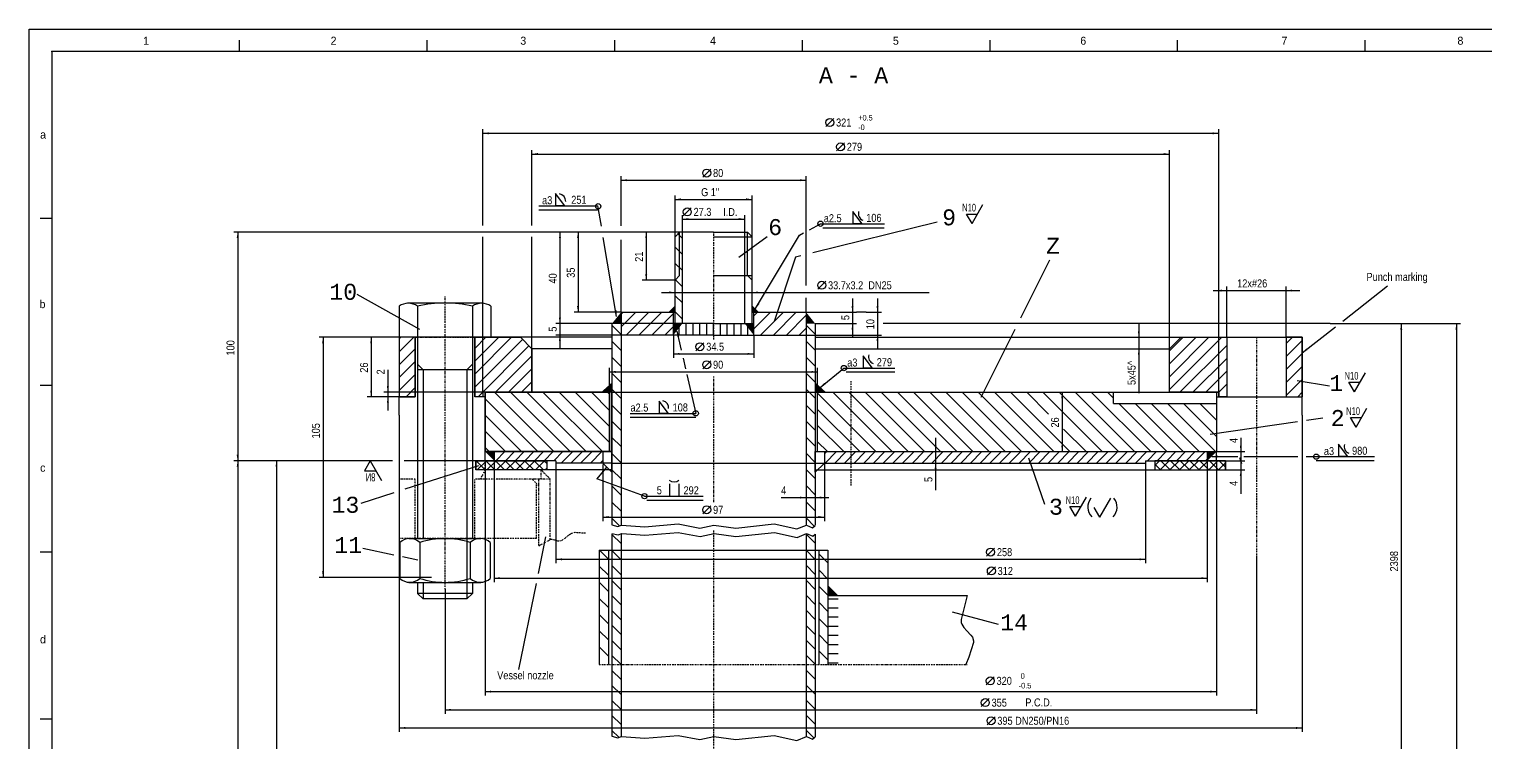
# Model space of a CAD drawing. Extents: x -2082 to -932, y -85 to 1412.
# Drawn here: x -1936 to -1299, y 937 to 1249 of the extents above; entities that cross this region are included whole.
import ezdxf
from ezdxf.enums import TextEntityAlignment as Align

# ---------------------------------------------------------------- set-up
doc = ezdxf.new("R2010")
doc.units = 0
doc.header["$MEASUREMENT"] = 0
for name, pattern in [('DASHDOT', [1, 0.5, -0.25, 0, -0.25]), ('DIVIDE', [1.25, 0.5, -0.25, 0, -0.25, 0, -0.25]), ('HIDDEN', [0.375, 0.25, -0.125])]:
    doc.linetypes.add(name, pattern=pattern)
for name, color, linetype in [('1', 7, 'CONTINUOUS'), ('10', 7, 'CONTINUOUS'), ('11', 7, 'CONTINUOUS'), ('15', 7, 'CONTINUOUS'), ('17', 7, 'CONTINUOUS')]:
    doc.layers.add(name, color=color, linetype=linetype)
doc.styles.add('MONOTXT', font='MONOTXT', dxfattribs={"height": 0.2})
doc.styles.get("Standard").update_dxf_attribs({"font": 'txt', "height": 0.2})

# ---------------------------------------------------------------- blocks, each defined once
blk = doc.blocks.new('BSO10')
at = {"layer": '15', "color": 1, "linetype": 'Continuous'}
for p, q in [((0, 0), (5, 8.659)), ((0, 0), (-2.5, 4.33)), ((-2.5, 4.33), (2.5, 4.33))]:
    blk.add_line(p, q, dxfattribs=at)
at = {"layer": '15', "color": 1, "linetype": 'Continuous', "width": 0.714286}
blk.add_text('N10', height=3.5, rotation=360, dxfattribs=at).set_placement((-4.5, 5.501))
blk = doc.blocks.new('BSO8')
at = {"layer": '15', "color": 1, "linetype": 'Continuous'}
for p, q in [((0, 0), (5, 8.66)), ((0, 0), (-2.5, 4.33)), ((-2.5, 4.33), (2.5, 4.33))]:
    blk.add_line(p, q, dxfattribs=at)
at = {"layer": '15', "color": 1, "linetype": 'Continuous', "width": 0.714286}
blk.add_text('N8', height=3.5, dxfattribs=at).set_placement((-2, 5.5))

msp = doc.modelspace()

# ---------------------------------------------------------------- linework, layer by layer
at = {"layer": '1', "color": 253, "linetype": 'Continuous'}
for p, q in [((-1844.4, 1239.594), (-1844.4, 1244.594)), ((-1762.3, 1239.594), (-1762.3, 1244.594)), ((-1680.2, 1239.594), (-1680.2, 1244.594)), ((-1598.1, 1239.594), (-1598.1, 1244.594)), ((-1516, 1239.594), (-1516, 1244.594)), ((-1433.9, 1239.594), (-1433.9, 1244.594)), ((-1351.8, 1239.594), (-1351.8, 1244.594)), ((-1926.5, 1166.594), (-1931.5, 1166.594)), ((-1926.5, 1093.594), (-1931.5, 1093.594)), ((-1926.5, 1020.594), (-1931.5, 1020.594)), ((-1926.5, 947.594), (-1931.5, 947.594))]:
    msp.add_line(p, q, dxfattribs=at)
msp.add_lwpolyline([(-1926.5, 70.594), (-1105.5, 70.594), (-1105.5, 1239.594), (-1926.5, 1239.594), (-1926.5, 70.594)], dxfattribs=at)
at = {"layer": '1', "color": 92, "linetype": 'Continuous'}
msp.add_point((-1926.501, 1239.595), dxfattribs=at)
at = {"layer": '10', "color": 92, "linetype": 'Continuous'}
for p, q in [((-1653.781, 1158.615), (-1651.781, 1160.615)), ((-1651.781, 1141.615), (-1651.781, 1160.615)), ((-1650.581, 1120.615), (-1650.581, 1160.615)), ((-1622.081, 1141.615), (-1622.081, 1160.615)), ((-1620.081, 1158.615), (-1622.081, 1160.615)), ((-1653.781, 1120.615), (-1653.781, 1158.615)), ((-1650.581, 1150.835), (-1653.781, 1154.035)), ((-1650.581, 1157.906), (-1652.535, 1159.861)), ((-1620.081, 1120.615), (-1620.081, 1158.615)), ((-1650.581, 1143.764), (-1653.781, 1146.964)), ((-1653.781, 1139.615), (-1651.781, 1141.615)), ((-1620.081, 1139.615), (-1622.081, 1141.615)), ((-1650.581, 1136.693), (-1653.781, 1139.893)), ((-1774.543, 1128.201), (-1774.543, 1114.615)), ((-1737.937, 1129.615), (-1770.805, 1129.615)), ((-1766.431, 1128.201), (-1766.431, 1026.615)), ((-1742.431, 1128.201), (-1742.431, 1026.615)), ((-1734.319, 1128.201), (-1734.319, 1114.615)), ((-1650.581, 1129.621), (-1653.781, 1132.821)), ((-1670.895, 1125.615), (-1677.381, 1119.129)), ((-1676.551, 1125.615), (-1677.381, 1124.785)), ((-1665.239, 1125.615), (-1675.239, 1115.615)), ((-1659.583, 1125.615), (-1669.583, 1115.615)), ((-1654.481, 1125.059), (-1663.925, 1115.615)), ((-1654.481, 1115.615), (-1654.481, 1125.615)), ((-1650.581, 1122.551), (-1653.781, 1125.751)), ((-1617.727, 1125.615), (-1619.381, 1123.961)), ((-1612.071, 1125.615), (-1619.381, 1118.305)), ((-1619.381, 1115.615), (-1619.381, 1125.615)), ((-1606.413, 1125.615), (-1616.415, 1115.615)), ((-1600.757, 1125.615), (-1610.757, 1115.615)), ((-1596.481, 1124.233), (-1605.1, 1115.615)), ((-1681.381, 1119.868), (-1677.381, 1115.868)), ((-1636.931, 1115.615), (-1677.381, 1115.615)), ((-1654.482, 1119.403), (-1658.268, 1115.615)), ((-1651.931, 1115.615), (-1651.931, 1120.615)), ((-1648.931, 1115.615), (-1648.931, 1120.615)), ((-1645.931, 1115.615), (-1645.931, 1120.615)), ((-1642.931, 1115.615), (-1642.931, 1120.615)), ((-1639.931, 1115.615), (-1639.931, 1120.615)), ((-1636.931, 1115.615), (-1636.931, 1120.615)), ((-1633.931, 1115.615), (-1633.931, 1120.615)), ((-1630.931, 1115.615), (-1630.931, 1120.615)), ((-1627.931, 1115.615), (-1627.931, 1120.615)), ((-1624.931, 1115.615), (-1624.931, 1120.615)), ((-1621.931, 1115.615), (-1621.931, 1120.615)), ((-1596.481, 1118.577), (-1599.443, 1115.615)), ((-1596.481, 1119.948), (-1592.481, 1115.948)), ((-1734.319, 1114.615), (-1774.543, 1114.615)), ((-1767.631, 1114.615), (-1766.431, 1114.615)), ((-1681.381, 1112.868), (-1677.381, 1108.868)), ((-1596.481, 1112.948), (-1592.481, 1108.948)), ((-1764.031, 1100.395), (-1766.431, 1102.795)), ((-1744.831, 1100.395), (-1742.431, 1102.795)), ((-1681.381, 1105.868), (-1677.381, 1101.868)), ((-1596.481, 1105.948), (-1592.481, 1101.948)), ((-1742.431, 1100.395), (-1766.431, 1100.395)), ((-1764.031, 1100.395), (-1764.031, 1026.615)), ((-1744.831, 1100.395), (-1744.831, 1007.415)), ((-1681.381, 1098.868), (-1677.381, 1094.868)), ((-1596.481, 1098.948), (-1592.481, 1094.948)), ((-1681.381, 1091.868), (-1677.381, 1087.868)), ((-1596.481, 1091.948), (-1592.481, 1087.948)), ((-1681.381, 1084.868), (-1677.381, 1080.868)), ((-1596.481, 1084.948), (-1592.481, 1080.948)), ((-1681.381, 1077.868), (-1677.381, 1073.868)), ((-1596.481, 1077.948), (-1592.481, 1073.948)), ((-1681.381, 1070.797), (-1677.381, 1066.797)), ((-1596.481, 1070.948), (-1592.481, 1066.948)), ((-1744.831, 1068.881), (-1744.831, 1000.214)), ((-1681.381, 1063.726), (-1677.381, 1059.726)), ((-1596.481, 1063.877), (-1592.481, 1059.877)), ((-1681.381, 1056.654), (-1677.381, 1052.654)), ((-1596.481, 1056.806), (-1592.481, 1052.806)), ((-1681.381, 1049.583), (-1677.381, 1045.583)), ((-1596.481, 1049.735), (-1592.481, 1045.735)), ((-1681.381, 1042.512), (-1677.381, 1038.512)), ((-1596.481, 1042.664), (-1592.481, 1038.664)), ((-1681.381, 1035.441), (-1678.085, 1032.145)), ((-1596.481, 1035.593), (-1592.907, 1032.019)), ((-1770.207, 1026.615), (-1738.799, 1026.615)), ((-1767.631, 1026.615), (-1741.231, 1026.615)), ((-1767.631, 1026.615), (-1741.231, 1026.615)), ((-1767.631, 1026.615), (-1766.431, 1026.615)), ((-1765.231, 1026.615), (-1743.631, 1026.615)), ((-1681.381, 1028.37), (-1677.381, 1024.37)), ((-1596.481, 1028.521), (-1592.481, 1024.521)), ((-1774.231, 1024.87), (-1774.231, 1009.161)), ((-1765.471, 1024.87), (-1765.471, 1009.161)), ((-1743.391, 1024.87), (-1743.391, 1009.161)), ((-1734.631, 1024.87), (-1734.631, 1009.161)), ((-1681.381, 1021.299), (-1677.381, 1017.299)), ((-1596.481, 1021.45), (-1592.481, 1017.45)), ((-1681.38, 1014.745), (-1677.38, 1010.745)), ((-1596.48, 1014.897), (-1592.481, 1010.896)), ((-1770.207, 1007.415), (-1738.799, 1007.415)), ((-1766.431, 1007.415), (-1766.431, 1002.615)), ((-1764.031, 1007.415), (-1764.031, 1000.216)), ((-1742.431, 1007.415), (-1742.431, 1002.614)), ((-1681.38, 1008.191), (-1677.38, 1004.19)), ((-1596.481, 1008.343), (-1592.48, 1004.342)), ((-1742.431, 1002.614), (-1766.431, 1002.615)), ((-1766.431, 1002.615), (-1764.031, 1000.216)), ((-1744.831, 1000.214), (-1742.431, 1002.614)), ((-1681.38, 1001.637), (-1677.38, 997.636)), ((-1596.481, 1001.789), (-1592.481, 997.787)), ((-1744.831, 1000.214), (-1764.031, 1000.216)), ((-1681.38, 995.083), (-1677.383, 991.085)), ((-1596.481, 995.235), (-1592.483, 991.235)), ((-1681.38, 988.677), (-1677.383, 984.679)), ((-1596.481, 988.544), (-1592.483, 984.544)), ((-1681.38, 981.974), (-1677.38, 977.974)), ((-1596.48, 982.126), (-1592.48, 978.125)), ((-1681.38, 975.42), (-1677.38, 971.42)), ((-1596.481, 975.572), (-1592.48, 971.571)), ((-1681.38, 968.866), (-1677.38, 964.866)), ((-1596.481, 969.018), (-1592.481, 965.017)), ((-1596.481, 962.464), (-1592.481, 958.463)), ((-1681.379, 962.312), (-1677.381, 958.312)), ((-1681.379, 955.758), (-1677.38, 951.758)), ((-1596.48, 955.91), (-1592.481, 951.909)), ((-1681.379, 949.203), (-1677.38, 945.203)), ((-1596.48, 949.356), (-1592.48, 945.356)), ((-1681.38, 942.649), (-1678.365, 939.635)), ((-1596.483, 942.804), (-1593.222, 939.542))]:
    msp.add_line(p, q, dxfattribs=at)
at = {"layer": '10', "color": 3, "linetype": 'Continuous'}
for p, q in [((-1636.931, 1160.615), (-1651.781, 1160.615)), ((-1636.931, 1160.615), (-1622.081, 1160.615)), ((-1636.931, 1158.615), (-1620.081, 1158.615)), ((-1636.931, 1141.615), (-1620.081, 1141.615)), ((-1677.381, 1125.615), (-1653.781, 1125.615)), ((-1677.381, 1125.615), (-1677.38, 1032.407)), ((-1620.081, 1125.615), (-1596.481, 1125.615)), ((-1596.481, 1125.615), (-1596.481, 1032.549)), ((-1681.382, 1120.615), (-1681.381, 1032.549)), ((-1636.931, 1120.615), (-1654.481, 1120.615)), ((-1636.931, 1120.615), (-1619.381, 1120.615)), ((-1636.931, 1115.615), (-1596.481, 1115.615)), ((-1592.481, 1120.615), (-1592.481, 1032.407)), ((-1774.431, 1114.615), (-1774.431, 1088.615)), ((-1754.431, 1114.615), (-1774.431, 1114.615)), ((-1774.431, 1113.956), (-1773.772, 1114.615)), ((-1774.431, 1108.299), (-1768.115, 1114.615)), ((-1774.431, 1102.642), (-1767.431, 1109.642)), ((-1767.431, 1114.615), (-1767.431, 1088.615)), ((-1681.382, 1114.615), (-1754.431, 1114.615)), ((-1741.431, 1114.615), (-1741.431, 1088.615)), ((-1741.431, 1109.783), (-1736.599, 1114.615)), ((-1741.431, 1104.126), (-1730.942, 1114.615)), ((-1741.431, 1098.469), (-1725.285, 1114.615)), ((-1741.431, 1092.813), (-1720.53, 1113.714)), ((-1739.972, 1088.615), (-1717.701, 1110.885)), ((-1721.431, 1114.615), (-1716.431, 1109.615)), ((-1716.431, 1090.615), (-1716.431, 1109.615)), ((-1681.382, 1109.615), (-1716.431, 1109.615)), ((-1592.481, 1114.615), (-1379.431, 1114.615)), ((-1592.481, 1109.615), (-1437.431, 1109.615)), ((-1432.431, 1114.615), (-1437.431, 1109.615)), ((-1437.431, 1108.692), (-1431.508, 1114.615)), ((-1437.431, 1103.035), (-1425.851, 1114.615)), ((-1437.431, 1097.378), (-1420.194, 1114.615)), ((-1437.431, 1091.721), (-1414.537, 1114.615)), ((-1437.431, 1090.615), (-1437.431, 1109.615)), ((-1432.88, 1090.615), (-1412.431, 1111.064)), ((-1412.431, 1114.615), (-1412.431, 1088.615)), ((-1386.431, 1111.851), (-1383.667, 1114.615)), ((-1386.431, 1114.615), (-1386.431, 1088.615)), ((-1386.431, 1106.194), (-1379.431, 1113.194)), ((-1379.431, 1114.615), (-1379.431, 1088.615)), ((-1774.431, 1096.985), (-1767.431, 1103.985)), ((-1732.315, 1090.615), (-1716.431, 1106.499)), ((-1427.224, 1090.615), (-1412.431, 1105.408)), ((-1386.431, 1100.538), (-1379.431, 1107.538)), ((-1774.431, 1091.329), (-1767.431, 1098.329)), ((-1726.658, 1090.615), (-1716.431, 1100.842)), ((-1421.567, 1090.615), (-1412.431, 1099.751)), ((-1386.431, 1094.881), (-1379.431, 1101.881)), ((-1386.431, 1089.224), (-1379.431, 1096.224)), ((-1771.488, 1088.615), (-1767.431, 1092.672)), ((-1681.381, 1090.615), (-1737.931, 1090.615)), ((-1737.931, 1090.615), (-1737.931, 1088.615)), ((-1736.931, 1090.615), (-1736.931, 1064.615)), ((-1706.803, 1064.615), (-1732.803, 1090.615)), ((-1699.732, 1064.615), (-1725.732, 1090.615)), ((-1721.001, 1090.615), (-1716.431, 1095.185)), ((-1692.661, 1064.615), (-1718.661, 1090.615)), ((-1685.59, 1064.615), (-1711.59, 1090.615)), ((-1682.43, 1068.526), (-1704.519, 1090.615)), ((-1682.43, 1075.597), (-1697.448, 1090.615)), ((-1682.43, 1082.668), (-1690.377, 1090.615)), ((-1682.43, 1089.739), (-1683.306, 1090.615)), ((-1682.43, 1064.615), (-1682.431, 1090.615)), ((-1592.481, 1090.615), (-1415.931, 1090.615)), ((-1591.432, 1064.615), (-1591.431, 1090.615)), ((-1565.876, 1064.615), (-1591.431, 1090.17)), ((-1558.805, 1064.615), (-1584.805, 1090.615)), ((-1551.734, 1064.615), (-1577.734, 1090.615)), ((-1544.663, 1064.615), (-1570.663, 1090.615)), ((-1537.592, 1064.615), (-1563.592, 1090.615)), ((-1530.521, 1064.615), (-1556.521, 1090.615)), ((-1523.45, 1064.615), (-1549.45, 1090.615)), ((-1516.379, 1064.615), (-1542.379, 1090.615)), ((-1509.307, 1064.615), (-1535.307, 1090.615)), ((-1502.236, 1064.615), (-1528.236, 1090.615)), ((-1495.165, 1064.615), (-1521.165, 1090.615)), ((-1488.094, 1064.615), (-1514.094, 1090.615)), ((-1481.023, 1064.615), (-1507.023, 1090.615)), ((-1490.35, 1081.013), (-1499.952, 1090.615)), ((-1466.881, 1064.615), (-1492.881, 1090.615)), ((-1459.81, 1064.615), (-1485.81, 1090.615)), ((-1452.739, 1064.615), (-1478.739, 1090.615)), ((-1445.668, 1064.615), (-1471.668, 1090.615)), ((-1461.941, 1087.959), (-1464.597, 1090.615)), ((-1461.931, 1085.615), (-1461.931, 1090.615)), ((-1416.931, 1090.615), (-1416.931, 1064.615)), ((-1415.931, 1090.594), (-1412.431, 1094.094)), ((-1415.931, 1090.615), (-1415.931, 1088.615)), ((-1381.383, 1088.615), (-1379.431, 1090.567)), ((-1767.431, 1088.615), (-1774.431, 1088.615)), ((-1736.931, 1088.615), (-1741.431, 1088.615)), ((-1713.874, 1064.615), (-1736.931, 1087.672)), ((-1461.931, 1085.615), (-1416.931, 1085.615)), ((-1438.597, 1064.615), (-1459.509, 1085.527)), ((-1431.522, 1064.615), (-1452.526, 1085.615)), ((-1424.455, 1064.615), (-1445.455, 1085.615)), ((-1417.384, 1064.615), (-1438.384, 1085.615)), ((-1416.931, 1071.233), (-1431.313, 1085.615)), ((-1416.931, 1078.305), (-1424.241, 1085.615)), ((-1416.931, 1085.376), (-1417.17, 1085.615)), ((-1416.931, 1088.615), (-1379.431, 1088.615)), ((-1720.945, 1064.615), (-1736.931, 1080.601)), ((-1572.947, 1064.615), (-1591.431, 1083.099)), ((-1728.016, 1064.615), (-1736.931, 1073.53)), ((-1580.018, 1064.615), (-1591.432, 1076.028)), ((-1473.952, 1064.615), (-1483.83, 1074.493)), ((-1735.088, 1064.615), (-1736.931, 1066.458)), ((-1681.381, 1064.615), (-1736.931, 1064.615)), ((-1732.931, 1064.615), (-1732.931, 1060.615)), ((-1732.931, 1064.194), (-1732.51, 1064.615)), ((-1732.268, 1060.615), (-1728.268, 1064.615)), ((-1728.025, 1060.615), (-1724.025, 1064.615)), ((-1723.782, 1060.615), (-1719.782, 1064.615)), ((-1719.54, 1060.615), (-1715.54, 1064.615)), ((-1715.297, 1060.615), (-1711.297, 1064.615)), ((-1711.055, 1060.615), (-1707.055, 1064.615)), ((-1706.812, 1060.615), (-1702.812, 1064.615)), ((-1703.569, 1059.615), (-1698.569, 1064.615)), ((-1699.327, 1059.615), (-1694.327, 1064.615)), ((-1695.084, 1059.615), (-1690.084, 1064.615)), ((-1690.841, 1059.615), (-1685.841, 1064.615)), ((-1592.481, 1064.615), (-1416.931, 1064.615)), ((-1587.089, 1064.615), (-1591.432, 1068.958)), ((-1588.431, 1063.583), (-1587.399, 1064.615)), ((-1588.156, 1059.615), (-1583.156, 1064.615)), ((-1583.913, 1059.615), (-1578.913, 1064.615)), ((-1579.671, 1059.615), (-1574.671, 1064.615)), ((-1575.428, 1059.615), (-1570.428, 1064.615)), ((-1571.186, 1059.615), (-1566.186, 1064.615)), ((-1566.943, 1059.615), (-1561.943, 1064.615)), ((-1562.7, 1059.615), (-1557.7, 1064.615)), ((-1558.458, 1059.615), (-1553.458, 1064.615)), ((-1554.215, 1059.615), (-1549.215, 1064.615)), ((-1549.972, 1059.615), (-1544.972, 1064.615)), ((-1545.73, 1059.615), (-1540.73, 1064.615)), ((-1541.487, 1059.615), (-1536.487, 1064.615)), ((-1537.244, 1059.615), (-1532.244, 1064.615)), ((-1533.002, 1059.615), (-1528.002, 1064.615)), ((-1528.759, 1059.615), (-1523.759, 1064.615)), ((-1524.516, 1059.615), (-1519.516, 1064.615)), ((-1520.274, 1059.615), (-1515.274, 1064.615)), ((-1516.031, 1059.615), (-1511.031, 1064.615)), ((-1511.789, 1059.615), (-1506.789, 1064.615)), ((-1507.546, 1059.615), (-1502.546, 1064.615)), ((-1503.303, 1059.615), (-1498.303, 1064.615)), ((-1499.061, 1059.615), (-1494.061, 1064.615)), ((-1494.818, 1059.615), (-1489.818, 1064.615)), ((-1490.575, 1059.615), (-1485.575, 1064.615)), ((-1486.333, 1059.615), (-1481.333, 1064.615)), ((-1482.09, 1059.615), (-1477.09, 1064.615)), ((-1477.847, 1059.615), (-1472.847, 1064.615)), ((-1473.605, 1059.615), (-1468.605, 1064.615)), ((-1469.362, 1059.615), (-1464.362, 1064.615)), ((-1465.12, 1059.615), (-1460.12, 1064.615)), ((-1460.877, 1059.615), (-1455.877, 1064.615)), ((-1456.634, 1059.615), (-1451.634, 1064.615)), ((-1452.392, 1059.615), (-1447.392, 1064.615)), ((-1447.149, 1060.615), (-1443.149, 1064.615)), ((-1442.906, 1060.615), (-1438.906, 1064.615)), ((-1438.664, 1060.615), (-1434.664, 1064.615)), ((-1434.421, 1060.615), (-1430.421, 1064.615)), ((-1430.178, 1060.615), (-1426.178, 1064.615)), ((-1425.936, 1060.615), (-1421.936, 1064.615)), ((-1420.931, 1064.615), (-1420.931, 1060.615)), ((-1705.931, 1060.615), (-1740.931, 1060.615)), ((-1740.931, 1060.615), (-1740.931, 1056.615)), ((-1740.931, 1060.264), (-1740.58, 1060.615)), ((-1736.851, 1056.615), (-1740.851, 1060.615)), ((-1740.338, 1056.615), (-1736.338, 1060.615)), ((-1732.609, 1056.615), (-1736.609, 1060.615)), ((-1736.095, 1056.615), (-1732.095, 1060.615)), ((-1728.366, 1056.615), (-1732.366, 1060.615)), ((-1731.852, 1056.615), (-1727.852, 1060.615)), ((-1724.123, 1056.615), (-1728.123, 1060.615)), ((-1727.61, 1056.615), (-1723.61, 1060.615)), ((-1719.881, 1056.615), (-1723.881, 1060.615)), ((-1723.367, 1056.615), (-1719.367, 1060.615)), ((-1715.638, 1056.615), (-1719.638, 1060.615)), ((-1719.125, 1056.615), (-1715.125, 1060.615)), ((-1711.396, 1056.615), (-1715.396, 1060.615)), ((-1714.882, 1056.615), (-1710.882, 1060.615)), ((-1709.931, 1059.393), (-1711.153, 1060.615)), ((-1709.931, 1060.615), (-1709.931, 1056.615)), ((-1705.931, 1060.615), (-1705.931, 1059.615)), ((-1681.381, 1059.615), (-1705.931, 1059.615)), ((-1686.599, 1059.615), (-1685.431, 1060.783)), ((-1592.481, 1059.615), (-1447.931, 1059.615)), ((-1447.931, 1060.615), (-1412.931, 1060.615)), ((-1447.931, 1060.615), (-1447.931, 1059.615)), ((-1443.931, 1060.615), (-1443.931, 1056.615)), ((-1443.931, 1058.47), (-1441.786, 1060.615)), ((-1441.475, 1056.615), (-1443.931, 1059.071)), ((-1441.543, 1056.615), (-1437.543, 1060.615)), ((-1437.232, 1056.615), (-1441.232, 1060.615)), ((-1437.301, 1056.615), (-1433.301, 1060.615)), ((-1432.989, 1056.615), (-1436.989, 1060.615)), ((-1433.058, 1056.615), (-1429.058, 1060.615)), ((-1428.747, 1056.615), (-1432.747, 1060.615)), ((-1428.815, 1056.615), (-1424.815, 1060.615)), ((-1424.504, 1056.615), (-1428.504, 1060.615)), ((-1424.573, 1056.615), (-1420.573, 1060.615)), ((-1420.262, 1056.615), (-1424.262, 1060.615)), ((-1421.693, 1060.615), (-1420.931, 1061.377)), ((-1420.33, 1056.615), (-1416.33, 1060.615)), ((-1416.019, 1056.615), (-1420.019, 1060.615)), ((-1416.087, 1056.615), (-1412.931, 1059.771)), ((-1412.931, 1057.77), (-1415.776, 1060.615)), ((-1412.931, 1060.615), (-1412.931, 1056.615)), ((-1681.682, 1056.615), (-1740.931, 1056.615)), ((-1710.639, 1056.615), (-1709.931, 1057.323)), ((-1592.442, 1056.615), (-1412.931, 1056.615)), ((-1681.384, 1028.563), (-1681.384, 940.091)), ((-1677.382, 1028.563), (-1677.384, 939.9)), ((-1596.483, 1028.706), (-1596.483, 939.995)), ((-1592.483, 1028.563), (-1592.483, 939.805)), ((-1686.933, 1021.544), (-1686.933, 971.544)), ((-1682.933, 1017.579), (-1686.898, 1021.544)), ((-1682.933, 1021.544), (-1682.933, 971.544)), ((-1590.933, 1021.544), (-1590.933, 971.544)), ((-1586.933, 1015.912), (-1590.933, 1019.912)), ((-1586.933, 1021.544), (-1586.933, 971.544)), ((-1682.933, 1010.508), (-1686.933, 1014.508)), ((-1682.933, 1003.437), (-1686.933, 1007.437)), ((-1586.933, 1008.841), (-1590.933, 1012.841)), ((-1586.933, 1001.77), (-1590.933, 1005.77)), ((-1586.933, 1001.625), (-1526.001, 1001.627)), ((-1682.933, 996.366), (-1686.933, 1000.366)), ((-1586.933, 994.699), (-1590.933, 998.699)), ((-1586.933, 1000.274), (-1582.488, 1000.274)), ((-1586.933, 996.274), (-1582.488, 996.274)), ((-1682.933, 989.295), (-1686.933, 993.295)), ((-1586.933, 987.628), (-1590.933, 991.628)), ((-1586.933, 992.274), (-1582.488, 992.274)), ((-1586.933, 988.274), (-1582.488, 988.274)), ((-1682.933, 982.224), (-1686.933, 986.224)), ((-1586.933, 980.557), (-1590.933, 984.557)), ((-1586.933, 984.274), (-1582.488, 984.274)), ((-1682.933, 975.153), (-1686.933, 979.153)), ((-1586.933, 973.486), (-1590.933, 977.486)), ((-1586.933, 980.274), (-1582.488, 980.274)), ((-1586.933, 976.274), (-1582.488, 976.274)), ((-1586.933, 972.274), (-1582.488, 972.274))]:
    msp.add_line(p, q, dxfattribs=at)
at = {"layer": '10', "color": 2, "linetype": 'DASHDOT'}
for p, q in [((-1636.931, 1160.615), (-1636.931, 1113.528)), ((-1399.431, 1114.615), (-1399.431, 1018.233)), ((-1636.931, 1097.525), (-1636.931, 1060.615)), ((-1576.931, 1095.432), (-1576.931, 1049.816)), ((-1636.933, 1060.615), (-1636.933, 1042.542)), ((-1636.933, 1030.08), (-1636.933, 655.871))]:
    msp.add_line(p, q, dxfattribs=at)
at = {"layer": '10', "color": 92, "linetype": 'HIDDEN'}
msp.add_line((-1623.281, 1120.615), (-1623.281, 1160.615), dxfattribs=at)
at = {"layer": '10', "color": 52, "linetype": 'DASHDOT'}
msp.add_line((-1754.431, 1004.37), (-1754.431, 1132.679), dxfattribs=at)
at = {"layer": '10', "color": 92, "linetype": 'DASHDOT'}
for p, q in [((-1767.631, 1114.615), (-1741.231, 1114.615)), ((-1736.931, 1055.115), (-1736.931, 1059.115)), ((-1774.431, 1052.615), (-1774.431, 1029.115)), ((-1767.431, 1052.615), (-1774.431, 1052.615)), ((-1767.431, 1026.615), (-1767.431, 1052.615)), ((-1741.431, 1026.615), (-1741.431, 1052.615)), ((-1708.431, 1052.615), (-1741.431, 1052.615)), ((-1736.931, 1056.615), (-1738.931, 1052.615)), ((-1713.431, 1049.675), (-1716.361, 1052.615)), ((-1713.431, 1023.58), (-1713.431, 1052.615)), ((-1712.431, 1052.615), (-1712.431, 1056.615)), ((-1708.431, 1052.615), (-1712.431, 1056.615)), ((-1708.431, 1026.244), (-1708.431, 1052.615)), ((-1714.431, 1026.615), (-1714.431, 1050.678)), ((-1714.431, 1026.615), (-1774.431, 1026.615)), ((-1767.931, 1026.615), (-1740.931, 1026.615))]:
    msp.add_line(p, q, dxfattribs=at)
at = {"layer": '10', "color": 3, "linetype": 'HIDDEN'}
for p, q in [((-1681.381, 1090.615), (-1592.481, 1090.615)), ((-1681.381, 1059.615), (-1592.481, 1059.615)), ((-1681.383, 1021.544), (-1592.483, 1021.544))]:
    msp.add_line(p, q, dxfattribs=at)
at = {"layer": '10', "color": 253, "linetype": 'Continuous'}
msp.add_lwpolyline([(-1936.374, 1249.416), (-1095.626, 1249.416), (-1095.626, 60.772), (-1936.374, 60.772), (-1936.374, 1249.416)], dxfattribs=at)
at = {"layer": '10', "color": 3, "linetype": 'Continuous'}
for points in [[(-1774.431, 1088.615), (-1767.431, 1088.615), (-1767.431, 1114.615), (-1774.431, 1114.615)], [(-1741.431, 1088.615), (-1741.431, 1114.615), (-1721.431, 1114.615), (-1716.431, 1109.615), (-1716.431, 1090.615), (-1737.931, 1090.615), (-1737.931, 1088.615)], [(-1437.431, 1090.615), (-1437.431, 1109.615), (-1432.431, 1114.615), (-1412.431, 1114.615), (-1412.431, 1088.615), (-1415.931, 1088.615), (-1415.931, 1090.615)], [(-1386.431, 1088.615), (-1379.431, 1088.615), (-1379.431, 1114.615), (-1386.431, 1114.615)], [(-1736.931, 1064.615), (-1681.381, 1064.615), (-1681.381, 1090.615), (-1736.931, 1090.615)], [(-1682.43, 1064.615), (-1736.931, 1064.615), (-1736.931, 1090.615), (-1682.43, 1090.615)], [(-1709.931, 1056.615), (-1740.931, 1056.615), (-1740.931, 1060.615), (-1709.931, 1060.615)], [(-1443.931, 1056.615), (-1412.931, 1056.615), (-1412.931, 1060.615), (-1443.931, 1060.615)]]:
    msp.add_lwpolyline(points, close=True, dxfattribs=at)
at = {"layer": '10', "color": 92, "linetype": 'Continuous'}
for points in [[(-1681.381, 1064.615), (-1685.431, 1064.615), (-1685.431, 1059.615), (-1681.381, 1055.565), (-1681.442, 1060.615)], [(-1592.481, 1064.615), (-1588.431, 1064.615), (-1588.431, 1059.615), (-1592.481, 1055.565), (-1592.42, 1060.615)]]:
    msp.add_lwpolyline(points, close=True, dxfattribs=at)
for points in [[(-1681.38, 1032.599), (-1678.795, 1031.868), (-1677.222, 1032.473), (-1667.066, 1031.731), (-1652.473, 1032.966), (-1642.925, 1031.182), (-1636.772, 1032.473), (-1627.242, 1031.182), (-1610.466, 1032.967), (-1600.511, 1030.77), (-1596.323, 1032.473), (-1593.692, 1031.319), (-1592.48, 1032.34)], [(-1681.384, 1028.775), (-1678.681, 1028.169), (-1677.109, 1028.774), (-1666.953, 1028.031), (-1652.359, 1029.267), (-1642.812, 1027.482), (-1636.659, 1028.774), (-1627.128, 1027.482), (-1610.353, 1029.267), (-1600.398, 1027.07), (-1596.209, 1028.774), (-1593.579, 1027.62), (-1592.483, 1028.543)], [(-1681.38, 940.106), (-1678.795, 939.375), (-1677.222, 939.98), (-1667.066, 939.238), (-1652.473, 940.473), (-1642.925, 938.689), (-1636.772, 939.98), (-1627.242, 938.689), (-1610.466, 940.474), (-1600.511, 938.277), (-1596.323, 939.98), (-1593.692, 938.826), (-1592.48, 939.847)]]:
    msp.add_lwpolyline(points, dxfattribs=at)
at = {"layer": '10', "color": 3, "linetype": 'DIVIDE'}
msp.add_lwpolyline([(-1713.431, 1023.375), (-1708.408, 1026.141), (-1707.9813, 1026.2908), (-1707.0627, 1026.2252), (-1705.13, 1025.5741), (-1704.21, 1025.526), (-1703.4176, 1025.7923), (-1701.9259, 1026.7684), (-1699.9922, 1028.3487), (-1698.9864, 1028.9673), (-1697.9177, 1029.2991), (-1697.351, 1029.317), (-1692.847, 1029.01)], dxfattribs=at)
at = {"layer": '10', "color": 3, "linetype": 'Continuous'}
msp.add_lwpolyline([(-1526.001, 1001.627), (-1528.606, 991.119), (-1528.6308, 989.9271), (-1528.3796, 989.1616), (-1527.4129, 987.6833), (-1526.0908, 986.2498), (-1524.3228, 984.3552), (-1523.6476, 983.3946), (-1523.1599, 981.9117), (-1523.238, 981.143), (-1525.2693, 974.6994), (-1526.543, 971.508)], dxfattribs=at)
at = {"layer": '10', "color": 92, "linetype": 'Continuous'}
for centre, radius, start, end in [((-1770.4867, 1122.4567), 7.0325, 54.7777444, 125.2222528), ((-1754.4307, 1077.9747), 51.6406, 76.5630417, 103.4369611), ((-1738.3747, 1122.4567), 7.0325, 54.7777444, 125.2222528), ((-1769.8507, 1020.0423), 6.5187, 47.7854167, 132.2145833), ((-1754.4307, 990.8205), 35.7948, 72.0356889, 107.9643139), ((-1739.0107, 1020.0423), 6.5187, 47.7854167, 132.2145833), ((-1769.8507, 1013.9883), 6.5187, 227.7854167, 312.2145833), ((-1754.4307, 1043.2101), 35.7948, 252.0356861, 287.9643111), ((-1739.0107, 1013.9883), 6.5187, 227.7854167, 312.2145833)]:
    msp.add_arc(centre, radius, start, end, dxfattribs=at)
at = {"layer": '10', "color": 52, "linetype": 'DASHDOT'}
for p in [(-1767.631, 1114.615), (-1767.631, 1026.615)]:
    msp.add_point(p, dxfattribs=at)
at = {"layer": '10', "color": 92, "linetype": 'Continuous'}
for points in [[(-1653.781, 1128.615), (-1656.781, 1125.615), (-1653.781, 1125.615)], [(-1620.081, 1128.615), (-1617.081, 1125.615), (-1620.081, 1125.615)], [(-1677.381, 1125.615), (-1681.382, 1120.615), (-1677.381, 1120.615)], [(-1596.481, 1125.615), (-1592.481, 1120.615), (-1596.481, 1120.615)], [(-1650.581, 1120.615), (-1654.481, 1120.615), (-1654.481, 1115.615)], [(-1623.281, 1120.615), (-1619.381, 1120.615), (-1619.381, 1115.615)], [(-1681.381, 1094.858), (-1681.381, 1090.615), (-1686.123, 1090.615)], [(-1592.481, 1094.858), (-1592.481, 1090.615), (-1587.739, 1090.615)]]:
    msp.add_solid(points, dxfattribs=at)
at = {"layer": '10', "color": 3, "linetype": 'Continuous'}
for points in [[(-1732.931, 1060.615), (-1732.931, 1064.615), (-1736.931, 1064.615)], [(-1420.931, 1060.615), (-1420.931, 1064.615), (-1416.931, 1064.615)], [(-1582.416, 1001.694), (-1586.933, 1001.694), (-1586.933, 1006.21)]]:
    msp.add_solid(points, dxfattribs=at)
at = {"layer": '11', "color": 3, "linetype": 'Continuous'}
for p, q in [((-1686.933, 1021.544), (-1681.383, 1021.544)), ((-1592.483, 1021.544), (-1586.933, 1021.544))]:
    msp.add_line(p, q, dxfattribs=at)
at = {"layer": '11', "color": 2, "linetype": 'DASHDOT'}
msp.add_line((-1686.933, 971.544), (-1526.001, 971.544), dxfattribs=at)
at = {"layer": '15', "color": 1, "linetype": 'Continuous'}
for p, q in [((-1737.931, 1193.026), (-1737.931, 1205.593)), ((-1587.843, 1206.818), (-1584.343, 1210.318)), ((-1415.931, 1193.026), (-1415.931, 1205.593)), ((-1737.931, 1203.843), (-1415.931, 1203.843)), ((-1583.149, 1196.184), (-1579.649, 1199.684)), ((-1737.931, 1163.544), (-1737.931, 1193.026)), ((-1716.431, 1187.754), (-1716.431, 1196.534)), ((-1716.431, 1194.784), (-1437.431, 1194.784)), ((-1437.431, 1187.754), (-1437.431, 1196.534)), ((-1437.431, 1105.615), (-1437.431, 1193.026)), ((-1415.931, 1090.615), (-1415.931, 1193.026)), ((-1716.431, 1163.544), (-1716.431, 1187.754)), ((-1641.664, 1184.726), (-1638.164, 1188.226)), ((-1677.384, 1169.326), (-1677.384, 1185.076)), ((-1677.384, 1183.326), (-1596.484, 1183.326)), ((-1596.484, 1169.326), (-1596.484, 1185.076)), ((-1701.962, 1172.145), (-1706.053, 1177.536)), ((-1706.053, 1177.536), (-1706.052, 1172.144)), ((-1653.785, 1158.619), (-1653.785, 1176.704)), ((-1653.785, 1174.954), (-1620.085, 1174.954)), ((-1620.085, 1158.619), (-1620.085, 1176.704)), ((-1713.395, 1172.144), (-1687.545, 1172.144)), ((-1701.962, 1172.145), (-1706.052, 1172.144)), ((-1701.962, 1172.145), (-1706.052, 1172.144)), ((-1686.033, 1163.196), (-1687.545, 1172.144)), ((-1677.384, 1163.408), (-1677.384, 1169.326)), ((-1650.584, 1160.619), (-1650.584, 1168.074)), ((-1650.177, 1167.724), (-1646.677, 1171.224)), ((-1650.177, 1166.324), (-1623.284, 1166.324)), ((-1623.284, 1160.619), (-1623.284, 1168.074)), ((-1596.484, 1137.227), (-1596.484, 1169.326)), ((-1571.969, 1164.286), (-1576.062, 1169.678)), ((-1576.062, 1169.678), (-1576.062, 1164.287)), ((-1701.656, 1160.619), (-1846.883, 1160.619)), ((-1845.133, 1160.619), (-1845.133, 1060.619)), ((-1690.574, 1160.619), (-1705.882, 1160.619)), ((-1704.132, 1160.619), (-1704.132, 1120.618)), ((-1668.158, 1160.619), (-1697.995, 1160.619)), ((-1696.245, 1160.619), (-1696.245, 1125.619)), ((-1651.784, 1160.619), (-1668.157, 1160.619)), ((-1666.407, 1160.619), (-1666.407, 1139.619)), ((-1599.408, 1159.298), (-1597.538, 1160.306)), ((-1595.01, 1161.669), (-1590.155, 1164.286)), ((-1539.186, 1164.939), (-1593.513, 1151.512)), ((-1590.155, 1164.286), (-1562.184, 1164.286)), ((-1571.969, 1164.286), (-1576.062, 1164.287)), ((-1737.931, 1090.615), (-1737.931, 1158.521)), ((-1716.431, 1105.615), (-1716.431, 1158.521)), ((-1679.37, 1123.761), (-1685.211, 1158.329)), ((-1677.384, 1125.619), (-1677.384, 1157.245)), ((-1613.419, 1158.559), (-1625.953, 1149.577)), ((-1618.556, 1127.189), (-1599.408, 1159.298)), ((-1601.059, 1149.647), (-1610.378, 1121.5)), ((-1598.715, 1150.227), (-1601.059, 1149.647)), ((-1502.534, 1123.114), (-1489.834, 1148.45)), ((-1653.784, 1139.619), (-1668.157, 1139.619)), ((-1653.784, 1120.619), (-1653.784, 1135.973)), ((-1620.085, 1120.619), (-1620.085, 1135.973)), ((-1591.362, 1135.623), (-1587.862, 1139.123)), ((-1418.431, 1135.044), (-1380.431, 1135.044)), ((-1412.431, 1114.615), (-1412.431, 1136.794)), ((-1386.431, 1114.615), (-1386.431, 1136.794)), ((-1361.645, 1121.714), (-1342.044, 1137.065)), ((-1765.508, 1118.067), (-1792.927, 1133.396)), ((-1659.784, 1134.223), (-1542.686, 1134.223)), ((-1596.485, 1125.619), (-1596.484, 1131.916)), ((-1576.154, 1131.619), (-1576.154, 1114.619)), ((-1565.214, 1131.619), (-1565.214, 1109.618)), ((-1704.172, 1126.618), (-1704.172, 1109.619)), ((-1677.384, 1125.619), (-1697.995, 1125.619)), ((-1596.485, 1125.619), (-1574.404, 1125.619)), ((-1570.206, 1125.619), (-1574.403, 1125.618)), ((-1570.206, 1125.619), (-1563.464, 1125.619)), ((-1654.484, 1120.618), (-1705.922, 1120.618)), ((-1677.384, 1115.619), (-1705.922, 1115.619)), ((-1654.484, 1120.618), (-1705.882, 1120.618)), ((-1654.485, 1115.619), (-1654.485, 1105.601)), ((-1652.968, 1117.364), (-1651.062, 1109.024)), ((-1619.384, 1115.619), (-1619.384, 1105.601)), ((-1596.484, 1115.618), (-1563.464, 1115.618)), ((-1592.485, 1120.619), (-1574.404, 1120.619)), ((-1367.214, 1120.641), (-1562.804, 1120.612)), ((-1519.903, 1088.461), (-1505.033, 1118.127)), ((-1450.901, 1120.615), (-1450.901, 1090.24)), ((-1379.468, 1107.755), (-1364.858, 1119.197)), ((-1367.214, 1120.641), (-1334.327, 1120.64)), ((-1344.188, 1120.645), (-1310.167, 1120.644)), ((-1336.077, 1120.64), (-1336.085, 914.637)), ((-1311.917, 1120.644), (-1311.932, 714.634)), ((-1788.487, 1114.615), (-1809.536, 1114.615)), ((-1807.786, 1114.615), (-1807.786, 1009.615)), ((-1774.431, 1114.615), (-1788.487, 1114.615)), ((-1786.737, 1114.615), (-1786.737, 1088.615)), ((-1644.641, 1108.751), (-1641.141, 1112.251)), ((-1464.745, 1114.615), (-1449.151, 1114.615)), ((-1459.745, 1109.615), (-1449.151, 1109.615)), ((-1654.485, 1107.351), (-1619.384, 1107.351)), ((-1650.26, 1105.514), (-1649.18, 1100.793)), ((-1641.664, 1100.87), (-1638.164, 1104.37)), ((-1567.374, 1101.155), (-1571.467, 1106.547)), ((-1571.467, 1106.547), (-1571.467, 1101.156)), ((-1779.422, 1100.348), (-1779.422, 1082.615)), ((-1682.434, 1088.619), (-1682.434, 1101.22)), ((-1682.434, 1099.47), (-1591.435, 1099.47)), ((-1648.617, 1098.328), (-1644.736, 1081.35)), ((-1591.435, 1088.619), (-1591.435, 1101.22)), ((-1590.275, 1092.728), (-1579.891, 1101.155)), ((-1579.891, 1101.155), (-1557.59, 1101.155)), ((-1567.374, 1101.155), (-1571.467, 1101.156)), ((-1737.931, 1090.615), (-1781.172, 1090.615)), ((-1491.733, 1090.615), (-1482.667, 1090.615)), ((-1484.417, 1090.615), (-1484.417, 1064.615)), ((-1367.529, 1093.23), (-1381.65, 1095.63)), ((-1774.431, 1088.615), (-1788.487, 1088.615)), ((-1774.431, 1088.615), (-1781.172, 1088.615)), ((-1774.431, 1080.615), (-1774.431, 1088.615)), ((-1682.434, 1088.619), (-1682.432, 1082.734)), ((-1656.681, 1081.35), (-1660.773, 1086.741)), ((-1660.773, 1086.741), (-1660.773, 1081.35)), ((-1379.431, 1080.615), (-1379.431, 1088.615)), ((-1774.431, 1080.615), (-1774.431, 941.975)), ((-1673.361, 1081.35), (-1644.736, 1081.35)), ((-1656.681, 1081.35), (-1660.773, 1081.35)), ((-1381.401, 1077.672), (-1419.63, 1072.042)), ((-1379.431, 1080.615), (-1379.431, 941.975)), ((-1370.451, 1079.285), (-1377.518, 1078.244)), ((-1736.931, 1060.615), (-1736.931, 1064.615)), ((-1557.478, 1064.615), (-1538.046, 1064.615)), ((-1539.796, 1070.615), (-1539.796, 1047.795)), ((-1484.672, 1064.615), (-1482.667, 1064.615)), ((-1416.931, 1060.615), (-1416.931, 1064.615)), ((-1416.931, 1064.615), (-1404.529, 1064.615)), ((-1406.279, 1070.615), (-1406.279, 1046.087)), ((-1406.269, 1070.348), (-1406.269, 1050.615)), ((-1359.413, 1062.407), (-1363.504, 1067.798)), ((-1363.504, 1067.798), (-1363.504, 1062.407)), ((-1805.535, 1060.62), (-1846.884, 1060.62)), ((-1779.912, 1060.619), (-1846.883, 1060.619)), ((-1845.134, 1060.62), (-1845.136, 542.643)), ((-1805.535, 1060.62), (-1829.908, 1060.619)), ((-1828.158, 1060.619), (-1828.145, 742.635)), ((-1777.436, 1060.606), (-1789.78, 1060.603)), ((-1732.931, 1060.616), (-1772.33, 1060.607)), ((-1739.709, 1058.421), (-1771.984, 1048.119)), ((-1736.931, 1060.615), (-1736.931, 957.865)), ((-1732.931, 1060.615), (-1732.931, 1007.502)), ((-1705.931, 1059.615), (-1705.931, 1015.744)), ((-1685.431, 1059.015), (-1685.431, 1034.247)), ((-1588.431, 1059.615), (-1588.431, 1034.247)), ((-1557.478, 1059.615), (-1538.046, 1059.615)), ((-1499.118, 1061.94), (-1492.13, 1041.628)), ((-1447.931, 1059.615), (-1447.931, 1015.744)), ((-1420.931, 1060.615), (-1420.931, 1007.502)), ((-1418.879, 1062.445), (-1407.538, 1062.436)), ((-1416.931, 1060.615), (-1416.931, 957.865)), ((-1412.931, 1060.615), (-1404.529, 1060.615)), ((-1405.832, 1059.302), (-1406.706, 1061.928)), ((-1406.279, 1060.615), (-1404.519, 1060.615)), ((-1404.945, 1062.433), (-1381.29, 1062.414)), ((-1377.618, 1062.411), (-1373.253, 1062.407)), ((-1373.253, 1062.407), (-1347.76, 1062.407)), ((-1359.413, 1062.407), (-1363.504, 1062.407)), ((-1683.709, 1057.813), (-1687.99, 1052.705)), ((-1667.179, 1045.131), (-1687.99, 1052.705)), ((-1596.482, 1052.065), (-1596.482, 1042.744)), ((-1592.481, 1052.064), (-1592.481, 1042.744)), ((-1412.931, 1056.615), (-1404.519, 1056.615)), ((-1776.879, 1046.557), (-1791.214, 1041.981)), ((-1656.22, 1050.523), (-1656.22, 1045.131)), ((-1652.097, 1050.523), (-1652.097, 1045.131)), ((-1667.179, 1045.131), (-1641.548, 1045.131)), ((-1641.661, 1037.397), (-1638.161, 1040.897)), ((-1607.409, 1044.494), (-1586.481, 1044.494)), ((-1467.98, 1036.006), (-1470.38, 1040.162)), ((-1467.98, 1036.006), (-1463.18, 1044.319)), ((-1685.431, 1035.997), (-1588.431, 1035.997)), ((-1710.455, 1027.371), (-1713.722, 1011.271)), ((-1776.871, 1019.364), (-1790.401, 1022.207)), ((-1517.488, 1018.894), (-1513.988, 1022.394)), ((-1766.346, 1017.152), (-1772.984, 1018.547)), ((-1705.931, 1017.494), (-1447.931, 1017.494)), ((-1517.166, 1010.652), (-1513.666, 1014.152)), ((-1399.431, 1018.233), (-1399.431, 949.905)), ((-1760.331, 1009.615), (-1809.536, 1009.615)), ((-1732.931, 1009.252), (-1420.931, 1009.252)), ((-1754.431, 1004.37), (-1754.431, 949.905)), ((-1714.618, 1006.854), (-1722.239, 969.3)), ((-1532.608, 994.542), (-1512.46, 989.186)), ((-1517.634, 962.59), (-1514.134, 966.09)), ((-1736.931, 959.615), (-1416.931, 959.615)), ((-1519.804, 953.055), (-1516.304, 956.555)), ((-1754.431, 951.655), (-1399.431, 951.655)), ((-1774.431, 943.725), (-1379.431, 943.725)), ((-1517.304, 945.125), (-1513.804, 948.625))]:
    msp.add_line(p, q, dxfattribs=at)
at = {"layer": '15', "color": 1, "linetype": 'HIDDEN'}
for p, q in [((-1713.395, 1170.424), (-1687.545, 1170.424)), ((-1589.136, 1162.568), (-1562.185, 1162.568)), ((-1578.872, 1099.437), (-1557.59, 1099.437)), ((-1673.361, 1079.63), (-1644.737, 1079.631)), ((-1373.253, 1060.687), (-1347.76, 1060.687)), ((-1666.16, 1043.412), (-1641.548, 1043.412))]:
    msp.add_line(p, q, dxfattribs=at)
at = {"layer": '15', "color": 1, "linetype": 'Continuous'}
for centre, radius in [((-1586.093, 1208.568), 1.75), ((-1581.399, 1197.934), 1.75), ((-1639.914, 1186.4759), 1.75), ((-1687.414, 1171.9342), 1.1571), ((-1648.427, 1169.474), 1.75), ((-1590.1541, 1164.2867), 1.1571), ((-1589.612, 1137.373), 1.75), ((-1642.891, 1110.501), 1.75), ((-1639.914, 1102.62), 1.75), ((-1579.8902, 1101.1558), 1.1571), ((-1644.7366, 1081.3498), 1.1571), ((-1373.2529, 1062.4066), 1.1571), ((-1667.1786, 1045.1314), 1.1571), ((-1639.911, 1039.147), 1.75), ((-1515.738, 1020.644), 1.75), ((-1515.416, 1012.402), 1.75), ((-1515.884, 964.34), 1.75), ((-1518.054, 954.805), 1.75), ((-1515.554, 946.875), 1.75)]:
    msp.add_circle(centre, radius, dxfattribs=at)
for centre, radius, start, end in [((-1704.7897, 1174.2058), 3.1609, 357.7813222, 82.4216667), ((-1570.4367, 1168.7303), 3.1609, 163.81865, 248.4589944), ((-1565.9569, 1106.0624), 3.1609, 163.81865, 248.4589944), ((-1659.7299, 1083.7632), 3.1609, 354.4959306, 79.136275), ((-1357.8799, 1066.8503), 3.1609, 163.81865, 248.4589944), ((-1654.2038, 1054.5237), 3.1609, 227.81865, 312.4589944), ((-1467.025, 1040.3392), 6.1838, 140.9850944, 224.0782861), ((-1466.5756, 1040.3324), 6.1838, 315.9217139, 39.0149056)]:
    msp.add_arc(centre, radius, start, end, dxfattribs=at)
for points in [[(-1735.306, 1203.406), (-1737.931, 1203.843), (-1735.306, 1204.28)], [(-1418.556, 1204.28), (-1415.931, 1203.843), (-1418.556, 1203.406)], [(-1713.806, 1194.346), (-1716.431, 1194.784), (-1713.806, 1195.222)], [(-1440.056, 1195.222), (-1437.431, 1194.784), (-1440.056, 1194.346)], [(-1674.759, 1182.888), (-1677.384, 1183.326), (-1674.759, 1183.763)], [(-1599.109, 1183.763), (-1596.484, 1183.326), (-1599.109, 1182.888)], [(-1651.16, 1174.516), (-1653.785, 1174.954), (-1651.16, 1175.392)], [(-1622.71, 1175.392), (-1620.085, 1174.954), (-1622.71, 1174.516)], [(-1647.959, 1165.886), (-1650.584, 1166.324), (-1647.959, 1166.762)], [(-1625.909, 1166.762), (-1623.284, 1166.324), (-1625.909, 1165.886)], [(-1845.57, 1157.994), (-1845.133, 1160.619), (-1844.696, 1157.994)], [(-1704.57, 1157.994), (-1704.132, 1160.619), (-1703.694, 1157.994)], [(-1696.682, 1157.994), (-1696.245, 1160.619), (-1695.808, 1157.994)], [(-1666.844, 1157.994), (-1666.407, 1160.619), (-1665.97, 1157.994)], [(-1665.97, 1142.244), (-1666.407, 1139.619), (-1666.844, 1142.244)], [(-1656.409, 1134.66), (-1653.784, 1134.223), (-1656.409, 1133.786)], [(-1617.46, 1133.786), (-1620.085, 1134.223), (-1617.46, 1134.66)], [(-1415.056, 1135.482), (-1412.431, 1135.044), (-1415.056, 1134.606)], [(-1383.806, 1134.606), (-1386.431, 1135.044), (-1383.806, 1135.482)], [(-1695.808, 1128.244), (-1696.245, 1125.619), (-1696.682, 1128.244)], [(-1616.836, 1129.219), (-1618.556, 1127.189), (-1617.587, 1129.668)], [(-1575.716, 1128.244), (-1576.154, 1125.619), (-1576.592, 1128.244)], [(-1564.776, 1128.244), (-1565.214, 1125.619), (-1565.652, 1128.244)], [(-1703.734, 1123.243), (-1704.172, 1120.618), (-1704.61, 1123.243)], [(-1703.694, 1123.243), (-1704.132, 1120.618), (-1704.57, 1123.243)], [(-1679.376, 1126.422), (-1679.37, 1123.761), (-1680.239, 1126.276)], [(-1704.61, 1112.994), (-1704.172, 1115.619), (-1703.734, 1112.994)], [(-1652.81, 1114.708), (-1652.968, 1117.364), (-1651.957, 1114.903)], [(-1576.592, 1117.994), (-1576.154, 1120.619), (-1575.716, 1117.994)], [(-1565.652, 1112.993), (-1565.214, 1115.618), (-1564.776, 1112.993)], [(-1450.464, 1117.24), (-1450.901, 1114.615), (-1451.338, 1117.24)], [(-1336.515, 1118.015), (-1336.077, 1120.64), (-1335.64, 1118.015)], [(-1312.355, 1118.019), (-1311.917, 1120.644), (-1311.48, 1118.019)], [(-1808.224, 1111.99), (-1807.786, 1114.615), (-1807.348, 1111.99)], [(-1787.174, 1111.99), (-1786.737, 1114.615), (-1786.3, 1111.99)], [(-1451.338, 1106.99), (-1450.901, 1109.615), (-1450.464, 1106.99)], [(-1377.132, 1109.029), (-1379.468, 1107.755), (-1377.671, 1109.718)], [(-1651.86, 1106.914), (-1654.485, 1107.351), (-1651.86, 1107.788)], [(-1622.009, 1107.788), (-1619.384, 1107.351), (-1622.009, 1106.914)], [(-1679.809, 1099.032), (-1682.434, 1099.47), (-1679.809, 1099.908)], [(-1594.06, 1099.908), (-1591.435, 1099.47), (-1594.06, 1099.032)], [(-1786.3, 1091.24), (-1786.737, 1088.615), (-1787.174, 1091.24)], [(-1778.984, 1093.24), (-1779.422, 1090.615), (-1779.86, 1093.24)], [(-1587.961, 1094.042), (-1590.275, 1092.728), (-1588.512, 1094.722)], [(-1484.854, 1087.99), (-1484.417, 1090.615), (-1483.98, 1087.99)], [(-1779.86, 1085.99), (-1779.422, 1088.615), (-1778.984, 1085.99)], [(-1539.358, 1067.24), (-1539.796, 1064.615), (-1540.234, 1067.24)], [(-1483.98, 1067.24), (-1484.417, 1064.615), (-1484.854, 1067.24)], [(-1405.842, 1067.24), (-1406.279, 1064.615), (-1406.716, 1067.24)], [(-1845.572, 1057.995), (-1845.134, 1060.62), (-1844.697, 1057.995)], [(-1844.696, 1063.244), (-1845.133, 1060.619), (-1845.57, 1063.244)], [(-1828.595, 1057.994), (-1828.158, 1060.619), (-1827.72, 1057.994)], [(-1540.234, 1056.99), (-1539.796, 1059.615), (-1539.358, 1056.99)], [(-1416.254, 1062.005), (-1418.879, 1062.445), (-1416.254, 1062.88)], [(-1685.73, 1056.082), (-1683.709, 1057.813), (-1685.06, 1055.52)], [(-1406.706, 1053.99), (-1406.269, 1056.615), (-1405.832, 1053.99)], [(-1599.107, 1044.932), (-1596.482, 1044.494), (-1599.107, 1044.056)], [(-1589.856, 1044.056), (-1592.481, 1044.494), (-1589.856, 1044.932)], [(-1682.806, 1035.56), (-1685.431, 1035.997), (-1682.806, 1036.434)], [(-1591.056, 1036.434), (-1588.431, 1035.997), (-1591.056, 1035.56)], [(-1703.306, 1017.056), (-1705.931, 1017.494), (-1703.306, 1017.932)], [(-1450.556, 1017.932), (-1447.931, 1017.494), (-1450.556, 1017.056)], [(-1807.348, 1012.24), (-1807.786, 1009.615), (-1808.224, 1012.24)], [(-1730.306, 1008.814), (-1732.931, 1009.252), (-1730.306, 1009.69)], [(-1423.556, 1009.69), (-1420.931, 1009.252), (-1423.556, 1008.814)], [(-1734.306, 959.178), (-1736.931, 959.615), (-1734.306, 960.052)], [(-1419.556, 960.052), (-1416.931, 959.615), (-1419.556, 959.178)], [(-1751.806, 951.218), (-1754.431, 951.655), (-1751.806, 952.092)], [(-1402.056, 952.092), (-1399.431, 951.655), (-1402.056, 951.218)], [(-1771.806, 943.288), (-1774.431, 943.725), (-1771.806, 944.162)], [(-1382.056, 944.162), (-1379.431, 943.725), (-1382.056, 943.288)]]:
    msp.add_solid(points, dxfattribs=at)

# ---------------------------------------------------------------- block references
for p, xscale, yscale in [((-1523.871, 1164.373), 0.9600089407119041, 0.9600089407119041), ((-1356.555, 1090.809), 0.9600042840911207, 0.9600042840911207), ((-1355.866, 1075.366), 0.9600042840911207, 0.9600042840911207), ((-1478.608, 1036.419), 0.9600042840911207, 0.9600042840911207)]:
    msp.add_blockref('BSO10', p, dxfattribs=dict(at, xscale=xscale, yscale=yscale))
at = {"layer": '15', "color": 1, "linetype": 'Continuous', "yscale": -1}
msp.add_blockref('BSO8', (-1787.153, 1060.601), dxfattribs=at)

# ---------------------------------------------------------------- texts
at = {"layer": '1', "color": 253, "linetype": 'Continuous'}
for s, p in [('1', (-1886.5, 1242.594)), ('2', (-1804.5, 1242.594)), ('3', (-1721.5, 1242.594)), ('4', (-1638.5, 1242.594)), ('5', (-1558.5, 1242.594)), ('6', (-1476.5, 1242.594)), ('7', (-1388.5, 1242.594)), ('8', (-1311.5, 1242.594)), ('a', (-1931.562, 1201.548)), ('b', (-1931.83, 1127.363)), ('c', (-1931.597, 1055.825)), ('d', (-1931.622, 980.74))]:
    msp.add_text(s, height=3.5, dxfattribs=at).set_placement(p)
at = {"layer": '15', "color": 1, "linetype": 'Continuous', "style": 'MONOTXT'}
for s, p in [('A - A', (-1575.694, 1229.271)), ('6', (-1609.994, 1162.837)), ('9', (-1533.874, 1167.091)), ('Z', (-1488.422, 1154.665)), ('10', (-1798.959, 1134.509)), ('2', (-1363.881, 1079.367)), ('13', (-1797.976, 1041.352)), ('3', (-1487.149, 1040.5)), ('11', (-1796.771, 1023.775)), ('14', (-1505.449, 989.886))]:
    msp.add_text(s, height=7, dxfattribs=at).set_placement(p, align=Align.MIDDLE)
at = {"layer": '15', "color": 1, "linetype": 'Continuous', "width": 0.857143}
for s, height, p in [('+0.5', 2.45, (-1573.657, 1210.668)), ('321', 3.5, (-1583.343, 1208.568)), ('-0', 2.45, (-1573.657, 1206.468)), ('279', 3.5, (-1578.649, 1197.934)), ('G 1"', 3.5, (-1642.391, 1178.104)), ('27.3', 3.5, (-1645.677, 1169.474)), ('33.7x3.2  DN25', 3.5, (-1586.862, 1137.373)), ('12x#26', 3.5, (-1407.863, 1138.194)), ('34.5', 3.5, (-1640.141, 1110.501)), ('90', 3.5, (-1637.164, 1102.62)), ('4', 3.5, (-1607.409, 1047.644)), ('97', 3.5, (-1637.161, 1039.147)), ('258', 3.5, (-1512.988, 1020.644)), ('312', 3.5, (-1512.666, 1012.402)), ('320', 3.5, (-1513.134, 964.34)), ('-0.5', 2.45, (-1503.448, 962.24)), (' 0', 2.45, (-1503.448, 966.44)), ('355', 3.5, (-1515.304, 954.805)), ('395 DN250/PN16', 3.5, (-1512.804, 946.875))]:
    msp.add_text(s, height=height, dxfattribs=at).set_placement(p, align=Align.MIDDLE_LEFT)
for s, rotation, p in [('80', 359.9999194, (-1637.164, 1186.476)), ('21', 90, (-1669.557, 1147.639)), ('40', 90, (-1707.282, 1138.139)), ('35', 90, (-1699.395, 1140.639)), ('5', 90, (-1579.304, 1122.122)), ('10', 90, (-1568.364, 1118.131)), ('5', 90, (-1707.322, 1117.05)), ('100', 90, (-1848.283, 1106.651)), ('26', 90, (-1789.887, 1099.135)), ('5x45^ ', 90, (-1454.051, 1093.74)), ('2', 90, (-1782.572, 1098.365)), ('26', 90, (-1487.567, 1075.135)), ('105', 90, (-1810.936, 1070.361)), ('4', 90, (-1409.419, 1068.365)), ('5', 90, (-1542.946, 1051.295)), ('4', 90, (-1409.429, 1049.587)), ('2398', 89.9978778, (-1339.231, 1012.1821))]:
    msp.add_text(s, height=3.5, rotation=rotation, dxfattribs=at).set_placement(p, align=Align.MIDDLE_LEFT)
for s, p in [('a3', (-1711.965, 1172.824)), ('251', (-1699.211, 1173.013)), ('106', (-1570.15, 1165.117)), ('a3', (-1578.458, 1101.836)), ('279', (-1565.556, 1101.986)), ('108', (-1654.862, 1082.179))]:
    msp.add_text(s, height=3.5, rotation=360, dxfattribs=at).set_placement(p)
for s, p in [('a2.5', (-1588.722, 1164.967)), ('a2.5', (-1673.279, 1082.136)), ('a3', (-1369.926, 1063.087)), ('980', (-1357.594, 1063.236)), ('5', (-1661.787, 1045.967)), ('292', (-1650.087, 1045.917))]:
    msp.add_text(s, height=3.5, dxfattribs=at).set_placement(p)
at = {"layer": '15', "color": 1, "linetype": 'Continuous', "style": 'MONOTXT'}
msp.add_text('1', height=7, rotation=360, dxfattribs=at).set_placement((-1364.485, 1094.555), align=Align.MIDDLE)
at = {"layer": '17', "color": 215, "linetype": 'Continuous', "width": 0.857388}
for s, p in [('I.D.', (-1632.742, 1169.411)), ('Punch marking', (-1351.276, 1141.047)), ('Vessel nozzle', (-1731.603, 966.759))]:
    msp.add_text(s, height=3.499, dxfattribs=at).set_placement(p, align=Align.MIDDLE_LEFT)
msp.add_text('P.C.D.', height=3.499, rotation=360, dxfattribs=at).set_placement((-1500.551, 954.898), align=Align.MIDDLE_LEFT)

doc.saveas('drawing.dxf')
